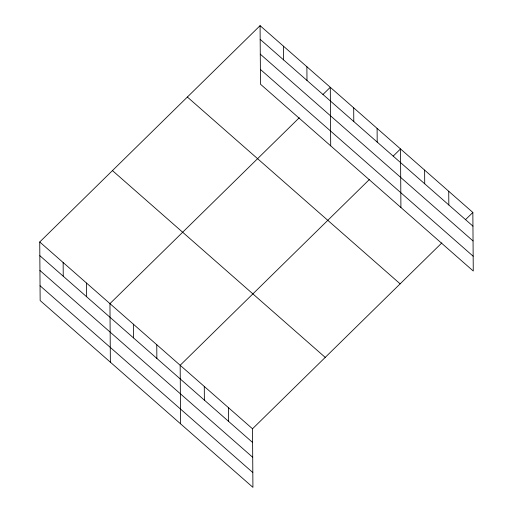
<?xml version="1.0" encoding="UTF-8"?>
<svg xmlns="http://www.w3.org/2000/svg" width="513" height="513" viewBox="0 0 513 513"><rect width="100%" height="100%" fill="white"/><g stroke="black" fill="none" stroke-linecap="round" stroke-linejoin="round"><path stroke-width="0.77" d="M441.847 242.893L252.511 428.785L252.922 487.35L40.149 300.547L39.738 241.982L260.078 25.65L472.851 212.453L473.262 271.018L260.489 84.215L260.078 25.65M299.291 117.733L109.955 303.625L110.366 362.191M322.966 94.488L330.295 87.293L330.699 145.859M369.507 179.377L180.172 365.275L180.582 423.834M393.182 156.132L400.506 148.943L400.916 207.502M465.522 219.647L472.851 212.453M260.174 39.347L472.948 226.15M260.277 54.154L473.05 240.956M260.38 69.409L473.153 256.211M187.367 97.04L400.14 283.843M112.45 170.592L325.223 357.394M39.738 241.982L252.511 428.785M39.834 255.679L252.608 442.482M39.937 270.486L252.71 457.288M40.046 285.741L252.819 472.544M448.734 191.285L448.83 204.976M424.623 170.111L424.719 183.808M377.1 128.391L377.196 142.088M353.694 107.845L353.79 121.536M306.889 66.748L306.986 80.438M283.484 46.196L283.58 59.893M228.4 407.617L228.497 421.308M204.283 386.443L204.379 400.14M156.766 344.723L156.863 358.42M133.361 324.178L133.457 337.868M86.55 283.08L86.646 296.777M63.144 262.534L63.24 276.225"/></g></svg>
